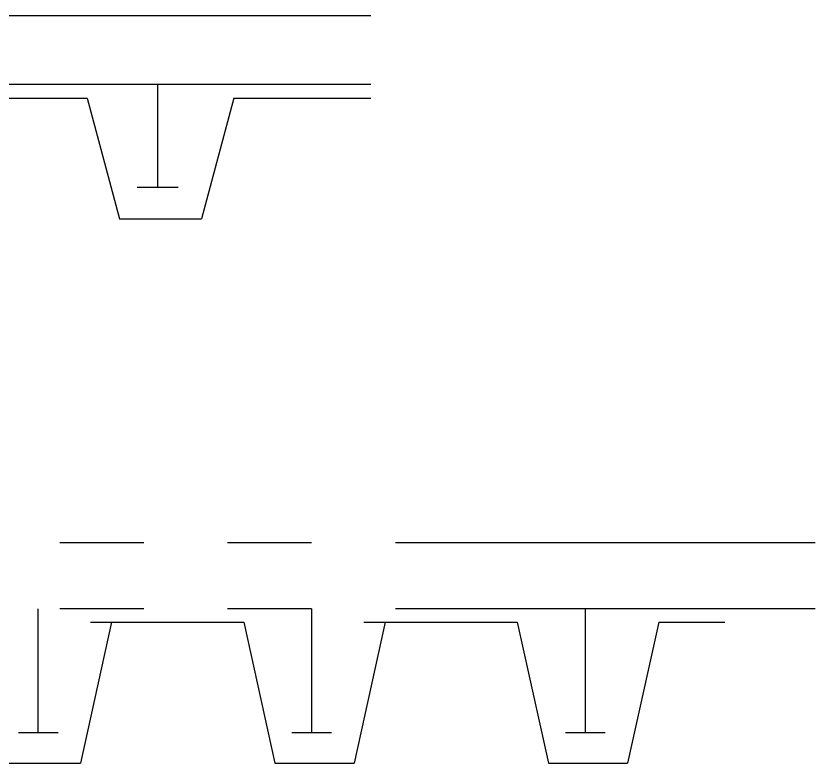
# Model space of a CAD drawing. Header units: inches. Extents: x 0 to 357596, y -35 to 212559.
# Drawn here: x 89822 to 104635, y 112592 to 126444 of the extents above; entities that cross this region are included whole.
import ezdxf

# ---------------------------------------------------------------- set-up
doc = ezdxf.new("R2010")
doc.units = ezdxf.units.IN
doc.header["$LTSCALE"] = 10
doc.header["$MEASUREMENT"] = 0
doc.linetypes.add('PHANTOM', pattern=[63.5, 31.75, -6.35, 6.35, -6.35, 6.35, -6.35])
doc.layers.add('_別途', color=6, linetype='PHANTOM')

# ---------------------------------------------------------------- blocks, each defined once
blk = doc.blocks.new('*U81')
at = {"layer": '_別途'}
for p, q in [((2204.29, 60), (0, 60)), ((2204.29, 10), (0, 10)), ((1616.5, -83.69), (1616.5, 10)), ((1823.5, -83.69), (1823.5, 10)), ((2030.5, -83.69), (2030.5, 10)), ((1672, 0), (1648.5, -106.69)), ((1656, 0), (1772, 0)), ((1672, 0), (1722, 0)), ((1772, 0), (1795.5, -106.69)), ((1879, 0), (1855.5, -106.69)), ((1863, 0), (1979, 0)), ((1879, 0), (1929, 0)), ((1979, 0), (2002.5, -106.69)), ((2086, 0), (2062.5, -106.69)), ((2086, 0), (2136, 0)), ((1601.5, -83.69), (1631.5, -83.69)), ((1808.5, -83.69), (1838.5, -83.69)), ((2015.5, -83.69), (2045.5, -83.69)), ((1588.5, -106.69), (1648.5, -106.69)), ((1795.5, -106.69), (1855.5, -106.69)), ((2002.5, -106.69), (2062.5, -106.69))]:
    blk.add_line(p, q, dxfattribs=at)
blk = doc.blocks.new('*U109')
blk.add_line((0, 88), (0, 88))
blk.add_line((0, 88), (0, 88))
at = {"layer": '_別途'}
for p, q in [((514, 148), (0, 148)), ((514, 98), (0, 98)), ((151.5, 23), (151.5, 98)), ((358.5, 23), (358.5, 98)), ((358.5, 23), (358.5, 98)), ((100, 88), (0, 88)), ((100, 88), (123.5, 0)), ((207, 88), (183.5, 0)), ((207, 88), (307, 88)), ((307, 88), (330.5, 0)), ((307, 88), (330.5, 0)), ((414, 88), (390.5, 0)), ((414, 88), (390.5, 0)), ((414, 88), (514, 88)), ((136.5, 23), (166.5, 23)), ((343.5, 23), (373.5, 23)), ((343.5, 23), (373.5, 23)), ((123.5, 0), (183.5, 0)), ((330.5, 0), (390.5, 0)), ((330.5, 0), (390.5, 0))]:
    blk.add_line(p, q, dxfattribs=at)

msp = doc.modelspace()

# ---------------------------------------------------------------- block references
for name, p, xscale, yscale, zscale in [('*U109', (83343, 122684), 25.4, 25.4, 25.4), ('*U81', (50630, 115206), 24.5, 24.5, 24.5)]:
    msp.add_blockref(name, p, dxfattribs=dict(xscale=xscale, yscale=yscale, zscale=zscale))

doc.saveas('drawing.dxf')
